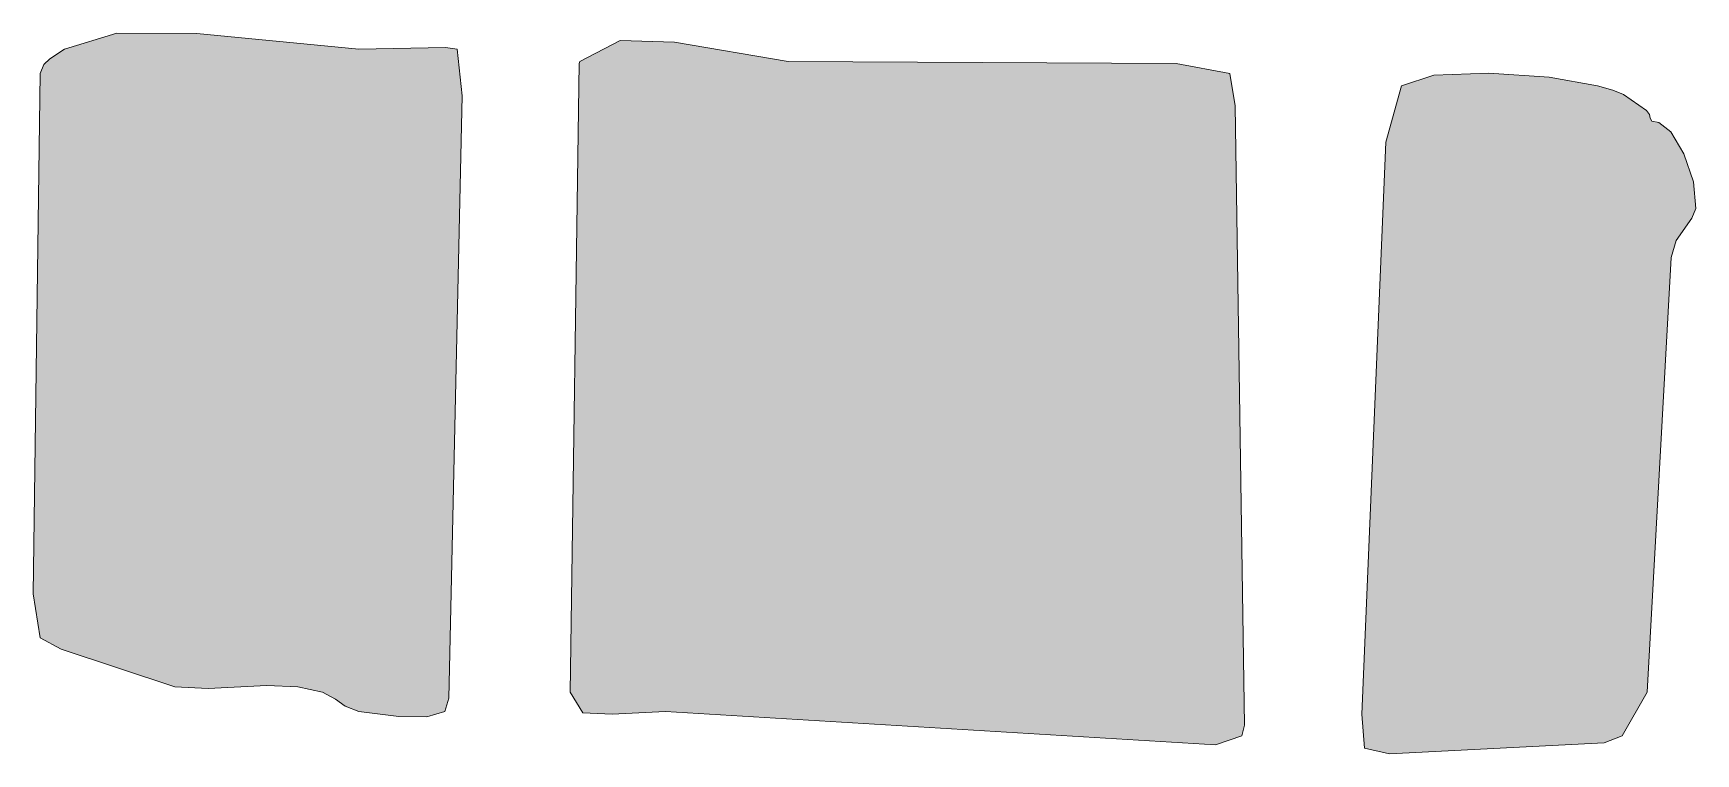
# Model space of a CAD drawing. Header units: inches. Extents: x -493 to 494, y -382 to 902.
# Drawn here: x -329.53 to -315.18, y 380.28 to 386.5 of the extents above; entities that cross this region are included whole.
import ezdxf

# ---------------------------------------------------------------- set-up
doc = ezdxf.new("R2010")
doc.units = ezdxf.units.IN
doc.header["$MEASUREMENT"] = 0
doc.layers.add('Layer 1', color=7, linetype='Continuous')

msp = doc.modelspace()

# ---------------------------------------------------------------- hatches: boundary and pattern name
at = {"layer": 'Layer 1', "true_color": 0xffffff}
h = msp.add_hatch(color=7, dxfattribs=at)
edge = h.paths.add_edge_path()
edge.add_spline(control_points=[(-329.262, 386.364), (-329.262, 386.364), (-328.812, 386.5), (-328.812, 386.5), (-328.812, 386.5), (-328.122, 386.499), (-328.122, 386.499), (-328.122, 386.499), (-326.721, 386.364), (-326.721, 386.364), (-326.721, 386.364), (-325.974, 386.378), (-325.974, 386.378), (-325.974, 386.378), (-325.874, 386.364), (-325.874, 386.364), (-325.874, 386.364), (-325.831, 385.96), (-325.831, 385.96), (-325.831, 385.96), (-325.944, 380.762), (-325.944, 380.762), (-325.944, 380.762), (-325.98, 380.646), (-325.98, 380.646), (-325.98, 380.646), (-326.136, 380.601), (-326.136, 380.601), (-326.136, 380.601), (-326.378, 380.604), (-326.378, 380.604), (-326.378, 380.604), (-326.721, 380.646), (-326.721, 380.646), (-326.721, 380.646), (-326.841, 380.692), (-326.841, 380.692), (-326.841, 380.692), (-326.923, 380.752), (-326.923, 380.752), (-326.923, 380.752), (-327.036, 380.812), (-327.036, 380.812), (-327.036, 380.812), (-327.25, 380.858), (-327.25, 380.858), (-327.25, 380.858), (-327.518, 380.871), (-327.518, 380.871), (-327.518, 380.871), (-328.023, 380.844), (-328.023, 380.844), (-328.023, 380.844), (-328.31, 380.858), (-328.31, 380.858), (-328.31, 380.858), (-329.292, 381.183), (-329.292, 381.183), (-329.292, 381.183), (-329.474, 381.282), (-329.474, 381.282), (-329.474, 381.282), (-329.533, 381.663), (-329.533, 381.663), (-329.533, 381.663), (-329.474, 386.152), (-329.474, 386.152), (-329.474, 386.152), (-329.442, 386.23), (-329.442, 386.23), (-329.442, 386.23), (-329.391, 386.281), (-329.391, 386.281), (-329.391, 386.281), (-329.262, 386.364), (-329.262, 386.364), (-329.262, 386.364), (-329.262, 386.364), (-329.262, 386.364), (-329.262, 386.364), (-329.262, 386.364), (-329.262, 386.364)], knot_values=[0, 0, 0, 0, 1, 1, 1, 2, 2, 2, 3, 3, 3, 4, 4, 4, 5, 5, 5, 6, 6, 6, 7, 7, 7, 8, 8, 8, 9, 9, 9, 10, 10, 10, 11, 11, 11, 12, 12, 12, 13, 13, 13, 14, 14, 14, 15, 15, 15, 16, 16, 16, 17, 17, 17, 18, 18, 18, 19, 19, 19, 20, 20, 20, 21, 21, 21, 22, 22, 22, 23, 23, 23, 24, 24, 24, 25, 25, 25, 26, 26, 26, 27, 27, 27, 27], degree=3, periodic=1)
h = msp.add_hatch(color=7, dxfattribs=at)
edge = h.paths.add_edge_path()
edge.add_spline(control_points=[(-324.815, 386.258), (-324.815, 386.258), (-324.467, 386.438), (-324.467, 386.438), (-324.467, 386.438), (-323.996, 386.423), (-323.996, 386.423), (-323.996, 386.423), (-323.015, 386.258), (-323.015, 386.258), (-323.015, 386.258), (-319.666, 386.24), (-319.666, 386.24), (-319.666, 386.24), (-319.204, 386.152), (-319.204, 386.152), (-319.204, 386.152), (-319.156, 385.875), (-319.156, 385.875), (-319.156, 385.875), (-319.075, 380.528), (-319.075, 380.528), (-319.075, 380.528), (-319.098, 380.435), (-319.098, 380.435), (-319.098, 380.435), (-319.325, 380.357), (-319.325, 380.357), (-319.325, 380.357), (-324.074, 380.646), (-324.074, 380.646), (-324.074, 380.646), (-324.534, 380.622), (-324.534, 380.622), (-324.534, 380.622), (-324.789, 380.634), (-324.789, 380.634), (-324.789, 380.634), (-324.898, 380.812), (-324.898, 380.812), (-324.898, 380.812), (-324.819, 386.239), (-324.819, 386.239), (-324.819, 386.239), (-324.815, 386.258), (-324.815, 386.258), (-324.815, 386.258), (-324.815, 386.258), (-324.815, 386.258), (-324.815, 386.258), (-324.815, 386.258), (-324.815, 386.258)], knot_values=[0, 0, 0, 0, 1, 1, 1, 2, 2, 2, 3, 3, 3, 4, 4, 4, 5, 5, 5, 6, 6, 6, 7, 7, 7, 8, 8, 8, 9, 9, 9, 10, 10, 10, 11, 11, 11, 12, 12, 12, 13, 13, 13, 14, 14, 14, 15, 15, 15, 16, 16, 16, 17, 17, 17, 17], degree=3, periodic=1)
h = msp.add_hatch(color=7, dxfattribs=at)
edge = h.paths.add_edge_path()
edge.add_spline(control_points=[(-317.721, 386.047), (-317.721, 386.047), (-317.441, 386.138), (-317.441, 386.138), (-317.441, 386.138), (-316.967, 386.157), (-316.967, 386.157), (-316.967, 386.157), (-316.446, 386.121), (-316.446, 386.121), (-316.446, 386.121), (-316.027, 386.047), (-316.027, 386.047), (-316.027, 386.047), (-315.896, 386.008), (-315.896, 386.008), (-315.896, 386.008), (-315.804, 385.971), (-315.804, 385.971), (-315.804, 385.971), (-315.604, 385.835), (-315.604, 385.835), (-315.604, 385.835), (-315.579, 385.8), (-315.579, 385.8), (-315.579, 385.8), (-315.575, 385.768), (-315.575, 385.768), (-315.575, 385.768), (-315.558, 385.742), (-315.558, 385.742), (-315.558, 385.742), (-315.498, 385.729), (-315.498, 385.729), (-315.498, 385.729), (-315.395, 385.649), (-315.395, 385.649), (-315.395, 385.649), (-315.283, 385.459), (-315.283, 385.459), (-315.283, 385.459), (-315.2, 385.219), (-315.2, 385.219), (-315.2, 385.219), (-315.18, 384.988), (-315.18, 384.988), (-315.18, 384.988), (-315.215, 384.905), (-315.215, 384.905), (-315.215, 384.905), (-315.348, 384.712), (-315.348, 384.712), (-315.348, 384.712), (-315.392, 384.564), (-315.392, 384.564), (-315.392, 384.564), (-315.6, 380.812), (-315.6, 380.812), (-315.6, 380.812), (-315.815, 380.435), (-315.815, 380.435), (-315.815, 380.435), (-315.97, 380.374), (-315.97, 380.374), (-315.97, 380.374), (-317.825, 380.281), (-317.825, 380.281), (-317.825, 380.281), (-318.039, 380.329), (-318.039, 380.329), (-318.039, 380.329), (-318.062, 380.623), (-318.062, 380.623), (-318.062, 380.623), (-317.855, 385.56), (-317.855, 385.56), (-317.855, 385.56), (-317.721, 386.047), (-317.721, 386.047), (-317.721, 386.047), (-317.721, 386.047), (-317.721, 386.047), (-317.721, 386.047), (-317.721, 386.047), (-317.721, 386.047)], knot_values=[0, 0, 0, 0, 1, 1, 1, 2, 2, 2, 3, 3, 3, 4, 4, 4, 5, 5, 5, 6, 6, 6, 7, 7, 7, 8, 8, 8, 9, 9, 9, 10, 10, 10, 11, 11, 11, 12, 12, 12, 13, 13, 13, 14, 14, 14, 15, 15, 15, 16, 16, 16, 17, 17, 17, 18, 18, 18, 19, 19, 19, 20, 20, 20, 21, 21, 21, 22, 22, 22, 23, 23, 23, 24, 24, 24, 25, 25, 25, 26, 26, 26, 27, 27, 27, 28, 28, 28, 28], degree=3, periodic=1)

# ---------------------------------------------------------------- linework, layer by layer
at = {"layer": 'Layer 1', "lineweight": 0}
for points, knots in [([(-329.262, 386.364), (-329.262, 386.364), (-328.812, 386.5), (-328.812, 386.5), (-328.812, 386.5), (-328.122, 386.499), (-328.122, 386.499), (-328.122, 386.499), (-326.721, 386.364), (-326.721, 386.364), (-326.721, 386.364), (-325.974, 386.378), (-325.974, 386.378), (-325.974, 386.378), (-325.874, 386.364), (-325.874, 386.364), (-325.874, 386.364), (-325.831, 385.96), (-325.831, 385.96), (-325.831, 385.96), (-325.944, 380.762), (-325.944, 380.762), (-325.944, 380.762), (-325.98, 380.646), (-325.98, 380.646), (-325.98, 380.646), (-326.136, 380.601), (-326.136, 380.601), (-326.136, 380.601), (-326.378, 380.604), (-326.378, 380.604), (-326.378, 380.604), (-326.721, 380.646), (-326.721, 380.646), (-326.721, 380.646), (-326.841, 380.692), (-326.841, 380.692), (-326.841, 380.692), (-326.923, 380.752), (-326.923, 380.752), (-326.923, 380.752), (-327.036, 380.812), (-327.036, 380.812), (-327.036, 380.812), (-327.25, 380.858), (-327.25, 380.858), (-327.25, 380.858), (-327.518, 380.871), (-327.518, 380.871), (-327.518, 380.871), (-328.023, 380.844), (-328.023, 380.844), (-328.023, 380.844), (-328.31, 380.858), (-328.31, 380.858), (-328.31, 380.858), (-329.292, 381.183), (-329.292, 381.183), (-329.292, 381.183), (-329.474, 381.282), (-329.474, 381.282), (-329.474, 381.282), (-329.533, 381.663), (-329.533, 381.663), (-329.533, 381.663), (-329.474, 386.152), (-329.474, 386.152), (-329.474, 386.152), (-329.442, 386.23), (-329.442, 386.23), (-329.442, 386.23), (-329.391, 386.281), (-329.391, 386.281), (-329.391, 386.281), (-329.262, 386.364), (-329.262, 386.364), (-329.262, 386.364), (-329.262, 386.364), (-329.262, 386.364), (-329.262, 386.364), (-329.262, 386.364), (-329.262, 386.364)], [0, 0, 0, 0, 1, 1, 1, 2, 2, 2, 3, 3, 3, 4, 4, 4, 5, 5, 5, 6, 6, 6, 7, 7, 7, 8, 8, 8, 9, 9, 9, 10, 10, 10, 11, 11, 11, 12, 12, 12, 13, 13, 13, 14, 14, 14, 15, 15, 15, 16, 16, 16, 17, 17, 17, 18, 18, 18, 19, 19, 19, 20, 20, 20, 21, 21, 21, 22, 22, 22, 23, 23, 23, 24, 24, 24, 25, 25, 25, 26, 26, 26, 27, 27, 27, 27]), ([(-324.815, 386.258), (-324.815, 386.258), (-324.467, 386.438), (-324.467, 386.438), (-324.467, 386.438), (-323.996, 386.423), (-323.996, 386.423), (-323.996, 386.423), (-323.015, 386.258), (-323.015, 386.258), (-323.015, 386.258), (-319.666, 386.24), (-319.666, 386.24), (-319.666, 386.24), (-319.204, 386.152), (-319.204, 386.152), (-319.204, 386.152), (-319.156, 385.875), (-319.156, 385.875), (-319.156, 385.875), (-319.075, 380.528), (-319.075, 380.528), (-319.075, 380.528), (-319.098, 380.435), (-319.098, 380.435), (-319.098, 380.435), (-319.325, 380.357), (-319.325, 380.357), (-319.325, 380.357), (-324.074, 380.646), (-324.074, 380.646), (-324.074, 380.646), (-324.534, 380.622), (-324.534, 380.622), (-324.534, 380.622), (-324.789, 380.634), (-324.789, 380.634), (-324.789, 380.634), (-324.898, 380.812), (-324.898, 380.812), (-324.898, 380.812), (-324.819, 386.239), (-324.819, 386.239), (-324.819, 386.239), (-324.815, 386.258), (-324.815, 386.258), (-324.815, 386.258), (-324.815, 386.258), (-324.815, 386.258), (-324.815, 386.258), (-324.815, 386.258), (-324.815, 386.258)], [0, 0, 0, 0, 1, 1, 1, 2, 2, 2, 3, 3, 3, 4, 4, 4, 5, 5, 5, 6, 6, 6, 7, 7, 7, 8, 8, 8, 9, 9, 9, 10, 10, 10, 11, 11, 11, 12, 12, 12, 13, 13, 13, 14, 14, 14, 15, 15, 15, 16, 16, 16, 17, 17, 17, 17]), ([(-317.721, 386.047), (-317.721, 386.047), (-317.441, 386.138), (-317.441, 386.138), (-317.441, 386.138), (-316.967, 386.157), (-316.967, 386.157), (-316.967, 386.157), (-316.446, 386.121), (-316.446, 386.121), (-316.446, 386.121), (-316.027, 386.047), (-316.027, 386.047), (-316.027, 386.047), (-315.896, 386.008), (-315.896, 386.008), (-315.896, 386.008), (-315.804, 385.971), (-315.804, 385.971), (-315.804, 385.971), (-315.604, 385.835), (-315.604, 385.835), (-315.604, 385.835), (-315.579, 385.8), (-315.579, 385.8), (-315.579, 385.8), (-315.575, 385.768), (-315.575, 385.768), (-315.575, 385.768), (-315.558, 385.742), (-315.558, 385.742), (-315.558, 385.742), (-315.498, 385.729), (-315.498, 385.729), (-315.498, 385.729), (-315.395, 385.649), (-315.395, 385.649), (-315.395, 385.649), (-315.283, 385.459), (-315.283, 385.459), (-315.283, 385.459), (-315.2, 385.219), (-315.2, 385.219), (-315.2, 385.219), (-315.18, 384.988), (-315.18, 384.988), (-315.18, 384.988), (-315.215, 384.905), (-315.215, 384.905), (-315.215, 384.905), (-315.348, 384.712), (-315.348, 384.712), (-315.348, 384.712), (-315.392, 384.564), (-315.392, 384.564), (-315.392, 384.564), (-315.6, 380.812), (-315.6, 380.812), (-315.6, 380.812), (-315.815, 380.435), (-315.815, 380.435), (-315.815, 380.435), (-315.97, 380.374), (-315.97, 380.374), (-315.97, 380.374), (-317.825, 380.281), (-317.825, 380.281), (-317.825, 380.281), (-318.039, 380.329), (-318.039, 380.329), (-318.039, 380.329), (-318.062, 380.623), (-318.062, 380.623), (-318.062, 380.623), (-317.855, 385.56), (-317.855, 385.56), (-317.855, 385.56), (-317.721, 386.047), (-317.721, 386.047), (-317.721, 386.047), (-317.721, 386.047), (-317.721, 386.047), (-317.721, 386.047), (-317.721, 386.047), (-317.721, 386.047)], [0, 0, 0, 0, 1, 1, 1, 2, 2, 2, 3, 3, 3, 4, 4, 4, 5, 5, 5, 6, 6, 6, 7, 7, 7, 8, 8, 8, 9, 9, 9, 10, 10, 10, 11, 11, 11, 12, 12, 12, 13, 13, 13, 14, 14, 14, 15, 15, 15, 16, 16, 16, 17, 17, 17, 18, 18, 18, 19, 19, 19, 20, 20, 20, 21, 21, 21, 22, 22, 22, 23, 23, 23, 24, 24, 24, 25, 25, 25, 26, 26, 26, 27, 27, 27, 28, 28, 28, 28])]:
    msp.add_open_spline(points, degree=3, knots=knots, dxfattribs=at)

doc.saveas('drawing.dxf')
